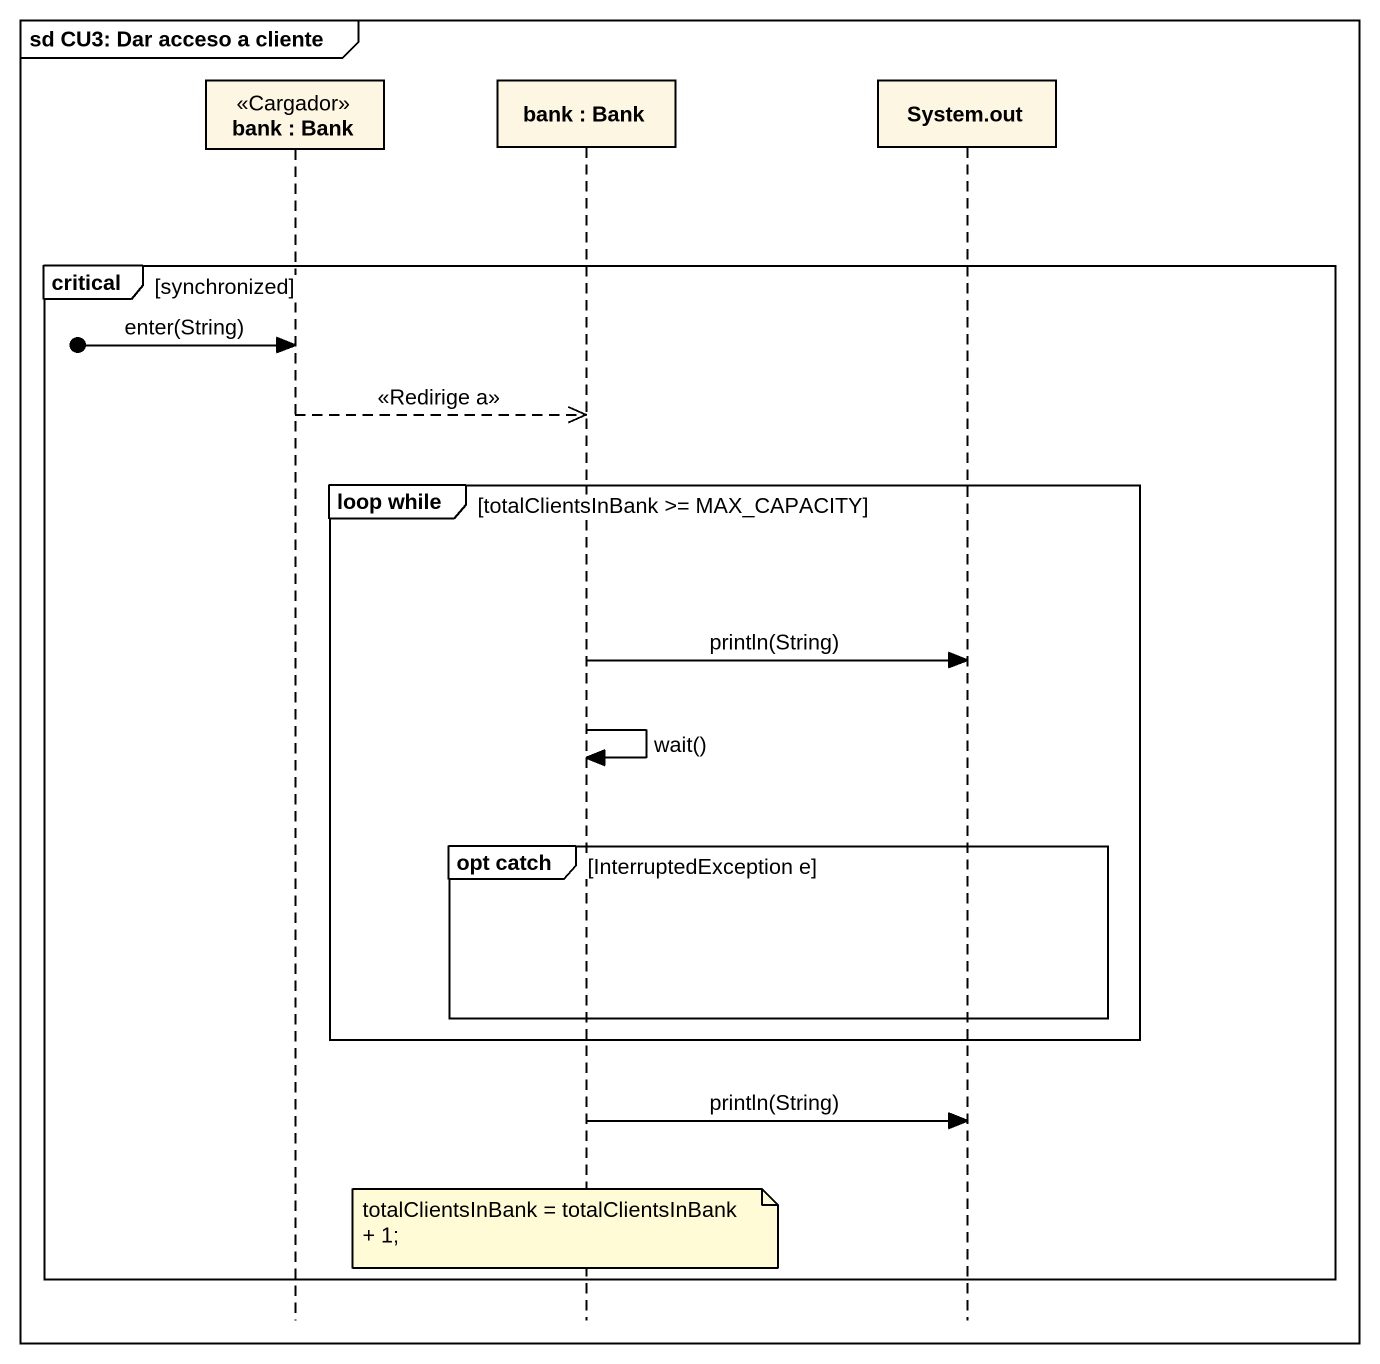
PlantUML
@startuml
mainframe sd CU3: Dar acceso a cliente
hide footbox
participant "bank : Bank" as bank <<Cargador>>
participant "bank : Bank" as bank_2
participant "System.out" as System_out

critical synchronized
  [o-> bank : enter(String)
  bank -->> bank_2 : <<Redirige a>>
  group loop while [totalClientsInBank >= MAX_CAPACITY]
    bank_2 -> System_out : println(String)
    bank_2 -> bank_2 : wait()
    group opt catch [InterruptedException e]
    end
  end
  bank_2 -> System_out : println(String)
  note over bank_2 : totalClientsInBank = totalClientsInBank + 1;
end
@enduml
